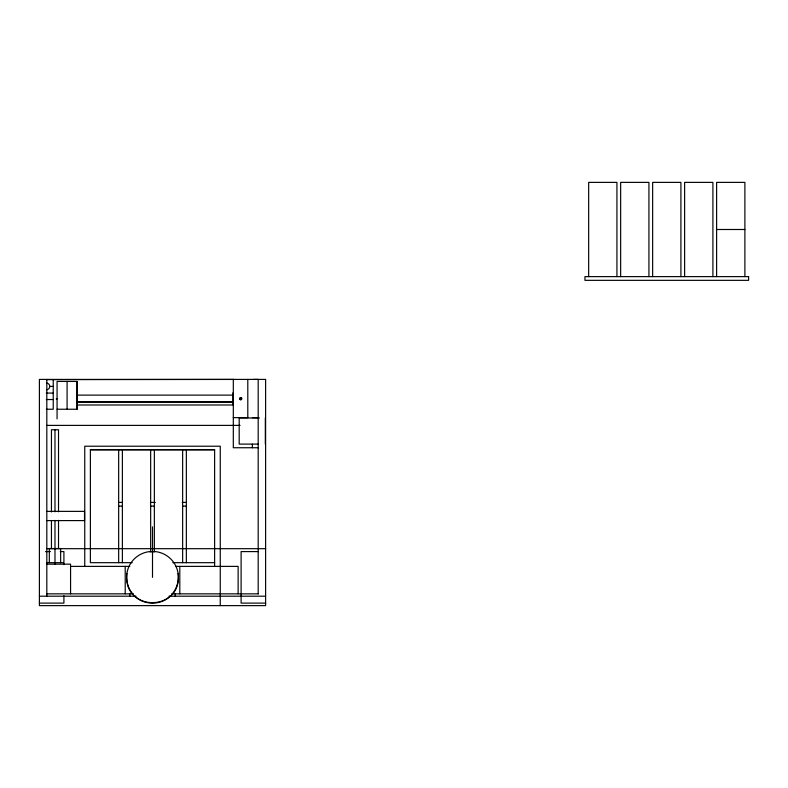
<?xml version="1.0" encoding="UTF-8"?>
<svg xmlns="http://www.w3.org/2000/svg" width="788" height="788" viewBox="0 0 788 788"><rect width="100%" height="100%" fill="white"/><g stroke="black" fill="none" stroke-linecap="round" stroke-linejoin="round"><path stroke-width="1.18" d="M67.088 409.238L67.088 381.431M57.071 409.238L77.106 409.238L77.106 381.431L57.071 381.431L57.071 418.891M126.878 573.447C126.07 580.658 127.823 588.36 132.719 593.847M241.463 398.551L240.202 398.127L240.734 399.388L241.453 398.836L241.098 398.009L239.621 398.649M241.463 398.748L240.734 399.388L240.015 398.836M170.149 596.043C160.969 605.509 144.096 605.47 134.876 596.092M172.434 593.847C176.827 588.439 178.817 581.426 178.265 574.491A25.915 25.915 0 0 0 155.374 551.59L148.607 551.728A25.915 25.915 0 0 0 126.74 574.491C123.686 612.778 182.737 611.587 178.127 573.447M46.472 389.745L47.329 389.636A3.339 3.339 0 0 0 47.329 383.185L46.472 383.066M46.157 379.639L233.642 379.442M253.283 379.422L258.188 379.412L258.188 593.847M716.617 229.495L744.887 229.495M49.811 386.406L53.239 386.406M46.315 393.084L53.239 393.084M77.106 395.113L232.923 395.113M56.204 398.866L57.091 398.866M46.315 399.526L53.239 399.526M76.653 401.614L233.307 401.614M77.106 402.185L232.923 402.185M233.307 404.993L77.106 404.993L77.106 409.238M46.315 409.238L53.239 409.238L53.239 379.639M233.307 417.64L247.796 417.64L247.796 379.412M252.367 417.64L258.385 417.64M259.38 417.985L239.188 417.985L239.188 444.107L258.188 444.107M46.817 425.392L240.064 425.392M258.385 447.742L233.307 447.742L233.307 379.412M90.384 449.918L214.622 449.918M118.564 502.409L122.367 502.409M150.419 502.409L155.315 502.409M182.274 502.409L186.332 502.409M118.663 506.123L122.376 506.123M150.656 506.123L154.359 506.123M182.639 506.123L186.352 506.123M46.817 511.373L84.523 511.373L84.523 520.592L46.817 520.592M46.817 548.684L265.615 548.684M45.527 551.59L50.432 551.59M60.233 551.59L63.907 551.59L63.907 564.632M258.257 551.59L241.108 551.59L241.108 603.115L265.615 603.115M46.817 562.681L63.148 562.681M132.207 562.681L90.384 562.681L90.384 449.574L214.622 449.574L214.622 566.385M172.799 562.681L214.622 562.681M46.817 564.159L70.575 564.159L70.575 593.847M71.55 566.385L129.754 566.385M175.645 566.385L238.134 566.385L238.134 593.847M46.817 593.847L133.389 593.847M171.626 593.847L258.444 593.847M39.4 596.201L135.94 596.201M169.075 596.201L265.615 596.201M39.4 603.115L63.907 603.115L63.907 595.718M149.641 551.59L154.458 551.689M240.084 399.014L240.734 399.762M744.887 276.627L744.887 182.373L716.617 182.373L716.617 276.627M712.904 276.627L712.904 182.373L684.624 182.373L684.624 276.627M680.911 276.627L680.911 182.373L652.641 182.373L652.641 276.627M648.928 276.627L648.928 182.373L620.649 182.373L620.649 276.627M616.935 276.627L616.935 182.373L588.666 182.373L588.666 276.627M265.32 417.985L265.32 444.107M252.367 444.156L252.367 447.742M232.923 392.857L232.923 404.441M220.256 605.627L220.256 446.215L84.759 446.215L84.759 566.385M186.352 449.574L186.352 562.711M182.639 449.574L182.639 562.681M179.802 566.385L179.802 593.847M175.212 593.847L175.212 596.201M154.359 449.574L154.359 551.649M152.508 526.827L152.508 577.358M150.656 449.574L150.656 551.649M129.803 593.847L129.803 596.201M125.213 566.385L125.213 593.847M122.376 449.574L122.376 562.681M118.663 449.574L118.663 562.681M77.106 381.431L77.106 404.067M60.637 562.681L60.637 548.537L49.329 548.537L49.329 562.681M58.519 511.806L58.519 429.755L51.447 429.755L51.447 448.313M58.519 520.375L58.519 548.537M54.983 429.755L54.983 511.806M54.983 520.375L54.983 564.159M51.447 448.628L51.447 511.983M51.447 520.513L51.447 548.537M46.817 379.412L46.817 596.201M748.6 276.627L584.952 276.627L584.952 280.341L748.6 280.341L748.6 276.627M265.615 379.412L39.4 379.412L39.4 605.627L265.615 605.627L265.615 379.412M239.946 399.437A1.113 1.113 0 0 0 241.808 398.935A1.113 1.113 0 0 0 240.439 397.576A1.113 1.113 0 0 0 239.946 399.437"/></g></svg>
